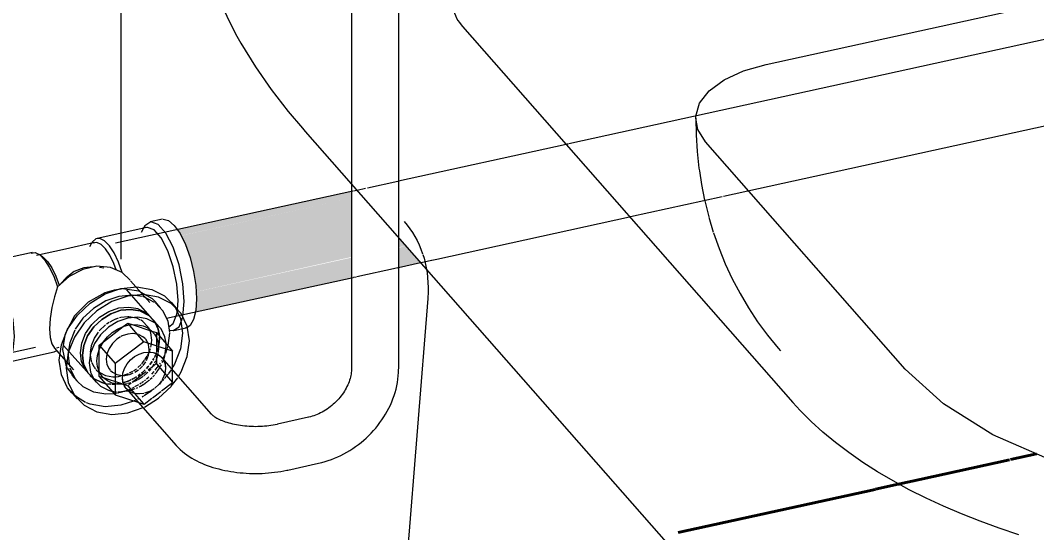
# Model space of a CAD drawing. Header units: metres. Extents: x -24.8 to 3.4, y -2.1 to 25.8.
# Drawn here: x -23.7437 to -23.4418, y 13.5616 to 13.7137 of the extents above; entities that cross this region are included whole.
import ezdxf

# ---------------------------------------------------------------- set-up
doc = ezdxf.new("R2010")
doc.units = ezdxf.units.M
doc.layers.add('1095_ARQ_BASE_dwg', color=7, linetype='Continuous', lineweight=5, true_color=0x767676)
doc.layers.add('A-FLOR', color=7, linetype='Continuous', lineweight=9, true_color=0x007f00)
for name, color, linetype, lineweight in [('A-ANNO-DIMS', 7, 'Continuous', 5), ('A-ANNO-DIMS-20', 7, 'Continuous', 5), ('KIRYA - PAREDE', 7, 'Continuous', 40), ('P-PIPE', 7, 'Continuous', 5), ('P-SANR-FIXT', 7, 'Continuous', 5)]:
    doc.layers.add(name, color=color, linetype=linetype, lineweight=lineweight)
doc.styles.add('Century Gothic_1', font='GOTHIC.TTF', dxfattribs={"height": 0.02})
doc.dimstyles.new('Setores_1_mm', dxfattribs={"dimscale": 0.3048, "dimtxt": 0.020883, "dimasz": 0.208333, "dimexe": 0.15748, "dimexo": 0.098425, "dimgap": 0.114829, "dimtad": 1, "dimrnd": 0.01, "dimzin": 0, "dimdsep": 46, "dimtxsty": 'Century Gothic_1', "dimblk1": 'OBLIQUE', "dimblk2": 'OBLIQUE', "dimsah": 1, "dimcen": 0.09, "dimazin": 0, "dimtfac": 1, "dimtdec": 4, "dimtix": 1, "dimtmove": 0, "dimatfit": 3, "dimfxl": 1, "dimtvp": 1, "dimtolj": 1, "dimtzin": 0, "dimarcsym": 2})

# ---------------------------------------------------------------- blocks, each defined once
blk = doc.blocks.new('1095_ARQ_BASE_dwg-3608001-BWC GUARITA')
at = {"layer": 'KIRYA - PAREDE', "color": 7, "true_color": 0xf4f4f4}
for p, q in [((-23.4418, 13.58501), (-23.44953, 13.58331)), ((-23.44987, 13.58324), (-23.47651, 13.5774)), ((-23.47654, 13.57739), (-23.48244, 13.57609))]:
    blk.add_line(p, q, dxfattribs=at)
at = {"layer": 'KIRYA - PAREDE', "color": 254, "true_color": 0xd4d4d4}
for p, q in [((-23.48293, 13.57599), (-23.48968, 13.57451)), ((-23.48976, 13.57449), (-23.54827, 13.56166))]:
    blk.add_line(p, q, dxfattribs=at)
at = {"layer": 'KIRYA - PAREDE', "color": 254, "true_color": 0xe9e9e9}
blk.add_line((-23.48254, 13.57607), (-23.48293, 13.57599), dxfattribs=at)
blk = doc.blocks.new('UT_Bacia com caixa acoplada - UT_Bacia com caixa acoplada-3248018-BWC GUARITA')
at = {"layer": 'P-SANR-FIXT', "color": 8, "true_color": 0x808080}
for p, q in [((-23.52214, 13.70067), (-23.43056, 13.72076)), ((-23.54307, 13.68467), (-23.54296, 13.67973)), ((-23.48081, 13.6102), (-23.54011, 13.67764)), ((-23.71443, 13.62749), (-23.71377, 13.62765)), ((-23.70797, 13.62743), (-23.70568, 13.62625)), ((-23.72187, 13.6227), (-23.7195, 13.62494)), ((-23.70552, 13.62613), (-23.70386, 13.62441)), ((-23.70032, 13.61704), (-23.70036, 13.61788)), ((-23.70071, 13.61416), (-23.70032, 13.61704)), ((-23.72485, 13.61166), (-23.72522, 13.61431)), ((-23.72373, 13.6093), (-23.72483, 13.61159)), ((-23.70107, 13.61303), (-23.70071, 13.61416)), ((-23.72316, 13.60857), (-23.72369, 13.60923)), ((-23.71654, 13.60365), (-23.71507, 13.60344)), ((-23.71473, 13.60342), (-23.7146, 13.60342)), ((-23.7145, 13.60342), (-23.71176, 13.6037))]:
    blk.add_line(p, q, dxfattribs=at)
at = {"layer": 'P-SANR-FIXT'}
for p, q in [((-23.61232, 13.71187), (-23.51424, 13.60033)), ((-23.65985, 13.68168), (-23.65902, 13.68073)), ((-23.65902, 13.68073), (-23.49607, 13.49541)), ((-23.62266, 13.63113), (-23.63695, 13.45298)), ((-23.70238, 13.62279), (-23.70439, 13.62507)), ((-23.72316, 13.60857), (-23.72115, 13.60628))]:
    blk.add_line(p, q, dxfattribs=at)
at = {"layer": 'P-SANR-FIXT', "color": 9, "true_color": 0xbfbfbf}
for p, q in [((-23.54039, 13.66018), (-23.5392, 13.65539)), ((-23.53918, 13.65533), (-23.53783, 13.65082)), ((-23.53778, 13.65067), (-23.53614, 13.64602)), ((-23.7036, 13.624), (-23.70273, 13.62207)), ((-23.70272, 13.62205), (-23.70237, 13.62016)), ((-23.70185, 13.61129), (-23.70172, 13.61155)), ((-23.70143, 13.61215), (-23.70123, 13.61261)), ((-23.70432, 13.60794), (-23.70386, 13.60843)), ((-23.70367, 13.60865), (-23.70316, 13.60928)), ((-23.7031, 13.60936), (-23.70226, 13.61059)), ((-23.70206, 13.61092), (-23.70189, 13.61122)), ((-23.72217, 13.60762), (-23.72289, 13.60827)), ((-23.72191, 13.60742), (-23.72217, 13.60762)), ((-23.70794, 13.60517), (-23.70714, 13.60564)), ((-23.70709, 13.60567), (-23.70658, 13.60601)), ((-23.70568, 13.6067), (-23.70527, 13.60704)), ((-23.70511, 13.60719), (-23.70453, 13.60773)), ((-23.71118, 13.60385), (-23.71073, 13.60398)), ((-23.71031, 13.60411), (-23.70951, 13.60441)), ((-23.7092, 13.60454), (-23.7088, 13.60472)), ((-23.70836, 13.60494), (-23.70806, 13.6051))]:
    blk.add_line(p, q, dxfattribs=at)
at = {"layer": 'P-SANR-FIXT', "color": 254, "true_color": 0xdfdfdf}
for p, q in [((-23.70386, 13.6244), (-23.7036, 13.624)), ((-23.7024, 13.61815), (-23.7026, 13.61695)), ((-23.70233, 13.61932), (-23.70238, 13.6183)), ((-23.70234, 13.61978), (-23.70233, 13.61933)), ((-23.70272, 13.61644), (-23.703, 13.61553)), ((-23.7026, 13.61694), (-23.70267, 13.61664)), ((-23.71804, 13.60584), (-23.71843, 13.60591)), ((-23.71674, 13.60571), (-23.71782, 13.6058)), ((-23.71546, 13.60574), (-23.71651, 13.6057)), ((-23.71503, 13.60578), (-23.71545, 13.60574)), ((-23.71377, 13.60599), (-23.7149, 13.6058))]:
    blk.add_line(p, q, dxfattribs=at)
at = {"layer": 'P-SANR-FIXT', "color": 7, "true_color": 0xefefef}
for p, q in [((-23.70328, 13.6148), (-23.7034, 13.61453)), ((-23.70455, 13.61244), (-23.70517, 13.61156)), ((-23.70399, 13.61336), (-23.70427, 13.61288)), ((-23.70363, 13.61402), (-23.70384, 13.61361)), ((-23.70348, 13.61436), (-23.70363, 13.61403)), ((-23.70805, 13.6087), (-23.70868, 13.60824)), ((-23.70739, 13.60923), (-23.70769, 13.60899)), ((-23.70656, 13.61), (-23.70739, 13.60923)), ((-23.71238, 13.60638), (-23.71311, 13.60615)), ((-23.71139, 13.60675), (-23.71218, 13.60645)), ((-23.71087, 13.60698), (-23.71124, 13.60682)), ((-23.71024, 13.60729), (-23.71059, 13.60712)), ((-23.70965, 13.60762), (-23.71001, 13.60742)), ((-23.70915, 13.60793), (-23.70944, 13.60775))]:
    blk.add_line(p, q, dxfattribs=at)
at = {"layer": 'P-SANR-FIXT'}
for points in [[(-23.69144, 13.77963, 0), (-23.69152, 13.77905, 0), (-23.6921, 13.77364, 0), (-23.69245, 13.76826, 0), (-23.69258, 13.76292, 0), (-23.69248, 13.75762, 0), (-23.69216, 13.75238, 0), (-23.69161, 13.74721, 0), (-23.69084, 13.7421, 0), (-23.68984, 13.73708, 0), (-23.68863, 13.73214, 0), (-23.6872, 13.7273, 0), (-23.68555, 13.72257, 0), (-23.68368, 13.71795, 0), (-23.6816, 13.71345, 0), (-23.67932, 13.70907, 0), (-23.67813, 13.70699, 0)], [(-23.61518, 13.72163, 0), (-23.61531, 13.72081, 0), (-23.61538, 13.71998, 0), (-23.61538, 13.71915, 0), (-23.61532, 13.71832, 0), (-23.61519, 13.7175, 0), (-23.615, 13.71669, 0), (-23.61475, 13.71591, 0), (-23.61445, 13.71515, 0), (-23.61409, 13.71442, 0), (-23.61369, 13.71373, 0), (-23.61325, 13.71306, 0), (-23.61277, 13.71242, 0), (-23.61232, 13.71187, 0)], [(-23.67813, 13.70699, 0), (-23.67378, 13.69998, 0), (-23.66911, 13.69322, 0), (-23.6641, 13.68671, 0), (-23.65985, 13.68168, 0)], [(-23.44708, 13.56104, 0), (-23.45292, 13.56298, 0), (-23.45861, 13.56504, 0), (-23.46413, 13.56722, 0), (-23.46948, 13.5695, 0), (-23.47466, 13.5719, 0), (-23.47964, 13.5744, 0), (-23.48444, 13.577, 0), (-23.48903, 13.57971, 0), (-23.49342, 13.58251, 0), (-23.49759, 13.58541, 0), (-23.50154, 13.58839, 0), (-23.50526, 13.59147, 0), (-23.50875, 13.59463, 0), (-23.51199, 13.59788, 0), (-23.51424, 13.60033, 0)], [(-23.62302, 13.63981, 0), (-23.62287, 13.63886, 0), (-23.62269, 13.6374, 0), (-23.62258, 13.63592, 0), (-23.62254, 13.63442, 0), (-23.62256, 13.6329, 0), (-23.62264, 13.63137, 0), (-23.62266, 13.63113, 0)], [(-23.70036, 13.61788, 0), (-23.70071, 13.61976, 0), (-23.70185, 13.62212, 0), (-23.70367, 13.62397, 0), (-23.70604, 13.62517, 0), (-23.7088, 13.62564, 0), (-23.71176, 13.62536, 0), (-23.71473, 13.62434, 0), (-23.71749, 13.62266, 0), (-23.71986, 13.62042, 0), (-23.72168, 13.61778, 0), (-23.72282, 13.61491, 0), (-23.72321, 13.61202, 0)], [(-23.72321, 13.61202, 0), (-23.72282, 13.60931, 0), (-23.72168, 13.60695, 0), (-23.71986, 13.6051, 0), (-23.71749, 13.6039, 0), (-23.71654, 13.60365, 0)]]:
    blk.add_polyline3d(points, dxfattribs=at)
at = {"layer": 'P-SANR-FIXT', "color": 8, "true_color": 0x808080}
for points in [[(-23.54307, 13.68468, 0), (-23.54304, 13.68528, 0), (-23.54189, 13.68916, 0), (-23.53905, 13.6928, 0), (-23.53465, 13.69604, 0), (-23.52891, 13.69871, 0), (-23.52214, 13.70067, 0)], [(-23.54011, 13.67764, 0), (-23.54244, 13.68138, 0), (-23.54307, 13.68468, 0)], [(-23.54296, 13.67973, 0), (-23.54264, 13.6748, 0), (-23.54211, 13.66989, 0), (-23.54198, 13.66903, 0)], [(-23.62966, 13.654, 0), (-23.62878, 13.65295, 0), (-23.62796, 13.65186, 0), (-23.62718, 13.65072, 0), (-23.62647, 13.64954, 0), (-23.62581, 13.64833, 0), (-23.62521, 13.64707, 0), (-23.62467, 13.64578, 0), (-23.62419, 13.64446, 0)], [(-23.62412, 13.64424, 0), (-23.62376, 13.6431, 0), (-23.6234, 13.64172, 0), (-23.6231, 13.6403, 0), (-23.62302, 13.63981, 0)], [(-23.7195, 13.62494, 0), (-23.71674, 13.62663, 0), (-23.7146, 13.62744, 0)], [(-23.71377, 13.62765, 0), (-23.71081, 13.62793, 0), (-23.70805, 13.62745, 0)], [(-23.72522, 13.61431, 0), (-23.72483, 13.6172, 0), (-23.72369, 13.62006, 0), (-23.72187, 13.6227, 0)], [(-23.32519, 13.57181, 0), (-23.34845, 13.57003, 0), (-23.37198, 13.57029, 0), (-23.39507, 13.57259, 0), (-23.417, 13.57686, 0), (-23.43711, 13.58296, 0), (-23.45479, 13.59072, 0), (-23.4695, 13.59989, 0), (-23.48081, 13.6102, 0)]]:
    blk.add_polyline3d(points, dxfattribs=at)
at = {"layer": 'P-SANR-FIXT', "color": 9, "true_color": 0xbfbfbf}
for points in [[(-23.54198, 13.66903, 0), (-23.54136, 13.66501, 0), (-23.54042, 13.66036, 0)], [(-23.53614, 13.64602, 0), (-23.53428, 13.64145, 0), (-23.5322, 13.63698, 0)], [(-23.5322, 13.63698, 0), (-23.5299, 13.63261, 0), (-23.52739, 13.62836, 0), (-23.52467, 13.62424, 0), (-23.52174, 13.62027, 0), (-23.51862, 13.61644, 0), (-23.51788, 13.6156, 0)], [(-23.71855, 13.60593, 0), (-23.7195, 13.60619, 0), (-23.72174, 13.6073, 0)], [(-23.70654, 13.60604, 0), (-23.70604, 13.60641, 0), (-23.70578, 13.60662, 0)]]:
    blk.add_polyline3d(points, dxfattribs=at)
at = {"layer": 'P-SANR-FIXT', "color": 7, "true_color": 0xefefef}
blk.add_polyline3d([(-23.70548, 13.61118, 0), (-23.70568, 13.61094, 0), (-23.70622, 13.61034, 0)], dxfattribs=at)
blk = doc.blocks.new('Celite_Flexivel_Metais - 300mm Aço Inox - 1_2_-3607260-BWC GUARITA')
at = {"layer": 'P-SANR-FIXT', "color": 8, "true_color": 0x808080}
for p, q in [((-23.64528, 13.74122), (-23.64528, 13.66779)), ((-23.63128, 13.64921), (-23.63128, 13.74122)), ((-23.70856, 13.62049), (-23.71011, 13.62076)), ((-23.70521, 13.62175), (-23.70544, 13.62224)), ((-23.70326, 13.62105), (-23.70326, 13.61976)), ((-23.71969, 13.61713), (-23.71895, 13.61833)), ((-23.70326, 13.6196), (-23.70326, 13.61542)), ((-23.72027, 13.61587), (-23.71969, 13.61713)), ((-23.71797, 13.61469), (-23.71817, 13.61313)), ((-23.70694, 13.61511), (-23.70551, 13.61527)), ((-23.7054, 13.61526), (-23.70536, 13.61594)), ((-23.7049, 13.61524), (-23.70414, 13.61512)), ((-23.70341, 13.61488), (-23.70282, 13.61459)), ((-23.70261, 13.61654), (-23.70273, 13.61511)), ((-23.70717, 13.61131), (-23.7064, 13.61239)), ((-23.70084, 13.61225), (-23.70069, 13.61177)), ((-23.71113, 13.60864), (-23.71011, 13.60904)), ((-23.70965, 13.60927), (-23.70856, 13.60998)), ((-23.70831, 13.61019), (-23.70736, 13.61109)), ((-23.70054, 13.61075), (-23.70053, 13.61045)), ((-23.69843, 13.60628), (-23.69843, 13.60991)), ((-23.71897, 13.60759), (-23.72027, 13.60802)), ((-23.71901, 13.60765), (-23.71927, 13.60793)), ((-23.7135, 13.6058), (-23.71895, 13.60758)), ((-23.71327, 13.60831), (-23.71268, 13.60833)), ((-23.70241, 13.60575), (-23.70374, 13.6045)), ((-23.70171, 13.60669), (-23.70241, 13.60575)), ((-23.70175, 13.60372), (-23.69843, 13.60626)), ((-23.70139, 13.60723), (-23.70162, 13.60683)), ((-23.69882, 13.60512), (-23.69692, 13.60765)), ((-23.72791, 13.6027), (-23.72835, 13.60314)), ((-23.71195, 13.60417), (-23.7122, 13.60442)), ((-23.71094, 13.60343), (-23.71191, 13.60413)), ((-23.70972, 13.60297), (-23.7107, 13.60331)), ((-23.70837, 13.60282), (-23.70952, 13.60293)), ((-23.70694, 13.60298), (-23.7086, 13.60283)), ((-23.70694, 13.60298), (-23.70822, 13.60282)), ((-23.70534, 13.60352), (-23.7068, 13.60301)), ((-23.70534, 13.60352), (-23.7068, 13.60301)), ((-23.70393, 13.60436), (-23.70528, 13.60355)), ((-23.70393, 13.60436), (-23.70528, 13.60355)), ((-23.70438, 13.60171), (-23.70193, 13.60358)), ((-23.71004, 13.60068), (-23.71377, 13.59949)), ((-23.7085, 13.60026), (-23.70694, 13.59975)), ((-23.70691, 13.59977), (-23.70459, 13.60155))]:
    blk.add_line(p, q, dxfattribs=at)
at = {"layer": 'P-SANR-FIXT'}
for p, q in [((-23.64528, 13.66779), (-23.64528, 13.6104)), ((-23.63128, 13.6104), (-23.63128, 13.64917)), ((-23.69675, 13.62774), (-23.69876, 13.63003)), ((-23.71309, 13.62281), (-23.71176, 13.62383)), ((-23.71176, 13.62383), (-23.71044, 13.6234)), ((-23.70694, 13.61834), (-23.71176, 13.62383)), ((-23.71895, 13.61833), (-23.71309, 13.62281)), ((-23.71044, 13.6234), (-23.70458, 13.62148)), ((-23.70458, 13.62148), (-23.70326, 13.62105)), ((-23.70326, 13.62105), (-23.69843, 13.61556)), ((-23.72027, 13.61732), (-23.71895, 13.61833)), ((-23.70694, 13.61834), (-23.71545, 13.61183)), ((-23.69843, 13.61556), (-23.70694, 13.61834)), ((-23.72027, 13.61587), (-23.72027, 13.61732)), ((-23.72027, 13.61732), (-23.71545, 13.61183)), ((-23.72027, 13.60947), (-23.72027, 13.61587)), ((-23.70528, 13.61527), (-23.7049, 13.61524)), ((-23.69843, 13.60991), (-23.69843, 13.61556)), ((-23.71545, 13.61183), (-23.71545, 13.60253)), ((-23.68685, 13.5968), (-23.70168, 13.61367)), ((-23.72027, 13.60802), (-23.72027, 13.60947)), ((-23.72027, 13.60802), (-23.71545, 13.60253)), ((-23.72879, 13.60361), (-23.72678, 13.60133)), ((-23.71545, 13.60253), (-23.7085, 13.60026)), ((-23.7122, 13.60442), (-23.69736, 13.58755)), ((-23.6581, 13.59589), (-23.66725, 13.59388)), ((-23.66425, 13.58021), (-23.6551, 13.58222))]:
    blk.add_line(p, q, dxfattribs=at)
at = {"layer": 'P-SANR-FIXT', "color": 9, "true_color": 0xbfbfbf}
for p, q in [((-23.71726, 13.62406), (-23.71809, 13.62352)), ((-23.71461, 13.62527), (-23.71529, 13.62503)), ((-23.71141, 13.62571), (-23.71164, 13.62571)), ((-23.7092, 13.62533), (-23.71141, 13.62571)), ((-23.70793, 13.62477), (-23.70908, 13.62529)), ((-23.7073, 13.62437), (-23.70778, 13.62468)), ((-23.70585, 13.62289), (-23.7073, 13.62437)), ((-23.72054, 13.62118), (-23.72169, 13.61943)), ((-23.71835, 13.62332), (-23.72025, 13.62153)), ((-23.70567, 13.62263), (-23.70585, 13.62289)), ((-23.70544, 13.62224), (-23.70562, 13.62255)), ((-23.70493, 13.62101), (-23.70521, 13.62175)), ((-23.70462, 13.61883), (-23.70493, 13.621)), ((-23.70477, 13.61721), (-23.70462, 13.61883)), ((-23.70326, 13.61976), (-23.70326, 13.6196)), ((-23.72293, 13.61481), (-23.72292, 13.61444)), ((-23.70585, 13.61423), (-23.70539, 13.61519)), ((-23.70326, 13.61542), (-23.70326, 13.6151)), ((-23.70326, 13.61476), (-23.70326, 13.61424)), ((-23.70277, 13.61487), (-23.70283, 13.6146)), ((-23.72246, 13.61217), (-23.72179, 13.61087)), ((-23.70873, 13.6107), (-23.70777, 13.61159)), ((-23.70665, 13.61294), (-23.70596, 13.61402)), ((-23.70399, 13.61166), (-23.70453, 13.61081)), ((-23.70347, 13.61269), (-23.70384, 13.61194)), ((-23.70329, 13.61172), (-23.70369, 13.61142)), ((-23.70326, 13.6132), (-23.70337, 13.61291)), ((-23.70326, 13.61402), (-23.70326, 13.6132)), ((-23.70304, 13.61381), (-23.70326, 13.6132)), ((-23.70326, 13.6132), (-23.70326, 13.61274)), ((-23.70326, 13.6127), (-23.70326, 13.61175)), ((-23.70287, 13.61442), (-23.703, 13.61394)), ((-23.70069, 13.61177), (-23.70054, 13.61075)), ((-23.7217, 13.61075), (-23.72153, 13.61051)), ((-23.72148, 13.61045), (-23.72129, 13.61022)), ((-23.71687, 13.60975), (-23.7163, 13.60925)), ((-23.71327, 13.60828), (-23.71276, 13.60843)), ((-23.71272, 13.60845), (-23.71152, 13.60892)), ((-23.71126, 13.60904), (-23.71025, 13.6096)), ((-23.71007, 13.60971), (-23.7092, 13.61032)), ((-23.70739, 13.60859), (-23.70864, 13.60763)), ((-23.70629, 13.60943), (-23.70735, 13.60861)), ((-23.70582, 13.60925), (-23.70699, 13.60819)), ((-23.70497, 13.61044), (-23.70574, 13.60985)), ((-23.70489, 13.61032), (-23.70549, 13.6096)), ((-23.70458, 13.61073), (-23.70484, 13.61054)), ((-23.70458, 13.61073), (-23.70477, 13.61047)), ((-23.70381, 13.61133), (-23.70452, 13.61079)), ((-23.69835, 13.61086), (-23.6987, 13.6103)), ((-23.71262, 13.60552), (-23.71288, 13.6056)), ((-23.71189, 13.60584), (-23.71274, 13.60571)), ((-23.71187, 13.60527), (-23.71255, 13.60549)), ((-23.71153, 13.60542), (-23.71176, 13.60524)), ((-23.71086, 13.60611), (-23.71174, 13.60588)), ((-23.71076, 13.60601), (-23.71145, 13.60548)), ((-23.70877, 13.60753), (-23.71043, 13.60626)), ((-23.70898, 13.60689), (-23.71043, 13.60625)), ((-23.70847, 13.60717), (-23.70876, 13.60701)), ((-23.70719, 13.60803), (-23.70835, 13.60725)), ((-23.71176, 13.60524), (-23.70977, 13.60297)), ((-23.7086, 13.60283), (-23.70922, 13.60288)), ((-23.7092, 13.60104), (-23.71004, 13.60068))]:
    blk.add_line(p, q, dxfattribs=at)
at = {"layer": 'P-SANR-FIXT', "color": 254, "true_color": 0xdfdfdf}
for p, q in [((-23.70529, 13.61542), (-23.70517, 13.61575)), ((-23.70516, 13.61578), (-23.70498, 13.61633)), ((-23.70488, 13.6167), (-23.7048, 13.61709)), ((-23.70326, 13.61175), (-23.69843, 13.60626)), ((-23.72109, 13.61001), (-23.72042, 13.6094)), ((-23.6997, 13.60882), (-23.70004, 13.60838)), ((-23.6989, 13.60998), (-23.69966, 13.60888)), ((-23.71518, 13.60795), (-23.71461, 13.60801)), ((-23.71451, 13.60802), (-23.71377, 13.60816)), ((-23.70239, 13.60575), (-23.70373, 13.60453)), ((-23.70204, 13.6061), (-23.70237, 13.60577)), ((-23.70167, 13.60647), (-23.702, 13.60613)), ((-23.70108, 13.60712), (-23.70147, 13.60669)), ((-23.70055, 13.60774), (-23.70083, 13.60741)), ((-23.70016, 13.60822), (-23.7005, 13.6078)), ((-23.70977, 13.60297), (-23.70694, 13.59975)), ((-23.70532, 13.6033), (-23.70688, 13.60228)), ((-23.70462, 13.60382), (-23.70523, 13.60337)), ((-23.70393, 13.60437), (-23.70418, 13.60416)), ((-23.70842, 13.60143), (-23.70881, 13.60123)), ((-23.70709, 13.60216), (-23.70751, 13.60191))]:
    blk.add_line(p, q, dxfattribs=at)
at = {"layer": 'P-SANR-FIXT'}
for points in [[(-23.73209, 13.6128, 0), (-23.73146, 13.61743, 0), (-23.72963, 13.62201, 0), (-23.72672, 13.62623, 0), (-23.72293, 13.62982, 0), (-23.71851, 13.63252, 0), (-23.71377, 13.63415, 0), (-23.70904, 13.6346, 0), (-23.70462, 13.63383, 0), (-23.70083, 13.63191, 0), (-23.69792, 13.62896, 0)], [(-23.69345, 13.61855, 0), (-23.69408, 13.6229, 0), (-23.69591, 13.62668, 0), (-23.69882, 13.62963, 0), (-23.70261, 13.63155, 0), (-23.70703, 13.63231, 0), (-23.71176, 13.63186, 0), (-23.7165, 13.63023, 0), (-23.72092, 13.62753, 0), (-23.72471, 13.62395, 0), (-23.72762, 13.61972, 0), (-23.72945, 13.61514, 0), (-23.73008, 13.61052, 0)], [(-23.71895, 13.61833, 0), (-23.71775, 13.61978, 0), (-23.71634, 13.62103, 0), (-23.71477, 13.62206, 0), (-23.71309, 13.62281, 0)], [(-23.71044, 13.6234, 0), (-23.70876, 13.62338, 0), (-23.70719, 13.62304, 0), (-23.70578, 13.6224, 0), (-23.70458, 13.62148, 0)], [(-23.69669, 13.608, 0), (-23.69591, 13.60935, 0), (-23.69408, 13.61393, 0), (-23.69345, 13.61855, 0)], [(-23.72092, 13.61253, 0), (-23.72076, 13.61419, 0), (-23.72027, 13.61587, 0)], [(-23.71335, 13.60764, 0), (-23.71319, 13.60903, 0), (-23.71271, 13.61041, 0), (-23.71195, 13.61173, 0), (-23.71094, 13.61291, 0), (-23.70972, 13.6139, 0), (-23.70837, 13.61465, 0), (-23.70694, 13.61511, 0)], [(-23.71335, 13.60764, 0), (-23.71319, 13.60903, 0), (-23.71271, 13.61041, 0), (-23.71195, 13.61173, 0), (-23.71094, 13.61291, 0), (-23.70972, 13.6139, 0), (-23.70837, 13.61465, 0), (-23.70694, 13.61511, 0)], [(-23.70694, 13.61511, 0), (-23.70551, 13.61527, 0), (-23.70416, 13.61512, 0), (-23.70294, 13.61466, 0), (-23.70193, 13.61393, 0), (-23.70168, 13.61367, 0)], [(-23.70414, 13.61512, 0), (-23.70374, 13.615, 0), (-23.70341, 13.61488, 0)], [(-23.70263, 13.61448, 0), (-23.70241, 13.61433, 0), (-23.70168, 13.61367, 0)], [(-23.72835, 13.60314, 0), (-23.72963, 13.60468, 0), (-23.73146, 13.60846, 0), (-23.73209, 13.6128, 0)], [(-23.72027, 13.60947, 0), (-23.72076, 13.61093, 0), (-23.72092, 13.61253, 0)], [(-23.73008, 13.61052, 0), (-23.72945, 13.60617, 0), (-23.72762, 13.60239, 0), (-23.72471, 13.59944, 0), (-23.72092, 13.59752, 0), (-23.7165, 13.59676, 0), (-23.71176, 13.59721, 0), (-23.70719, 13.59876, 0)], [(-23.64528, 13.6104, 0), (-23.64529, 13.61, 0), (-23.64532, 13.60958, 0), (-23.64536, 13.60916, 0), (-23.64542, 13.60872, 0), (-23.64551, 13.60828, 0), (-23.64561, 13.60783, 0), (-23.64573, 13.60737, 0), (-23.64587, 13.60691, 0), (-23.64603, 13.60644, 0), (-23.64621, 13.60597, 0), (-23.64641, 13.6055, 0), (-23.64664, 13.60503, 0), (-23.64688, 13.60456, 0), (-23.64714, 13.60409, 0), (-23.64742, 13.60362, 0), (-23.64772, 13.60316, 0), (-23.64804, 13.6027, 0), (-23.64837, 13.60225, 0), (-23.64873, 13.6018, 0), (-23.6491, 13.60137, 0), (-23.64948, 13.60095, 0), (-23.64988, 13.60053, 0), (-23.6503, 13.60013, 0), (-23.65072, 13.59974, 0), (-23.65116, 13.59937, 0), (-23.65161, 13.59901, 0), (-23.65207, 13.59866, 0), (-23.65254, 13.59833, 0), (-23.65302, 13.59802, 0), (-23.6535, 13.59772, 0), (-23.65399, 13.59745, 0), (-23.65449, 13.59719, 0), (-23.65499, 13.59695, 0), (-23.65548, 13.59673, 0), (-23.65598, 13.59653, 0), (-23.65648, 13.59635, 0), (-23.65698, 13.59619, 0), (-23.65747, 13.59604, 0), (-23.65796, 13.59592, 0), (-23.6581, 13.59589, 0)], [(-23.6551, 13.58222, 0), (-23.65412, 13.58245, 0), (-23.65315, 13.58272, 0), (-23.65219, 13.58302, 0), (-23.65124, 13.58336, 0), (-23.6503, 13.58372, 0), (-23.64937, 13.58412, 0), (-23.64845, 13.58456, 0), (-23.64754, 13.58502, 0), (-23.64665, 13.58551, 0), (-23.64578, 13.58604, 0), (-23.64492, 13.58659, 0), (-23.64408, 13.58717, 0), (-23.64326, 13.58777, 0), (-23.64245, 13.5884, 0), (-23.64167, 13.58906, 0), (-23.64091, 13.58974, 0), (-23.64017, 13.59045, 0), (-23.63945, 13.59117, 0), (-23.63876, 13.59192, 0), (-23.63809, 13.5927, 0), (-23.63745, 13.59349, 0), (-23.63684, 13.5943, 0), (-23.63625, 13.59513, 0), (-23.63569, 13.59598, 0), (-23.63516, 13.59684, 0), (-23.63466, 13.59772, 0), (-23.63419, 13.59861, 0), (-23.63375, 13.59952, 0), (-23.63335, 13.60044, 0), (-23.63298, 13.60138, 0), (-23.63264, 13.60232, 0), (-23.63234, 13.60328, 0), (-23.63207, 13.60424, 0), (-23.63185, 13.60521, 0), (-23.63166, 13.60619, 0), (-23.6315, 13.60717, 0), (-23.63139, 13.60815, 0), (-23.63132, 13.60914, 0), (-23.63129, 13.61013, 0), (-23.63128, 13.6104, 0)], [(-23.7122, 13.60443, 0), (-23.71249, 13.6048, 0), (-23.71313, 13.60612, 0), (-23.71335, 13.60764, 0)], [(-23.7122, 13.60442, 0), (-23.71271, 13.60515, 0), (-23.71319, 13.60633, 0), (-23.71335, 13.60764, 0)], [(-23.68685, 13.5968, 0), (-23.68676, 13.5967, 0), (-23.68664, 13.59659, 0), (-23.68649, 13.59646, 0), (-23.68631, 13.59631, 0), (-23.68609, 13.59615, 0), (-23.68585, 13.59598, 0), (-23.68557, 13.59581, 0), (-23.68525, 13.59563, 0), (-23.68491, 13.59545, 0), (-23.68454, 13.59526, 0), (-23.68414, 13.59508, 0), (-23.68372, 13.5949, 0), (-23.68326, 13.59473, 0), (-23.68279, 13.59456, 0), (-23.68229, 13.5944, 0), (-23.68177, 13.59424, 0), (-23.68123, 13.5941, 0), (-23.68067, 13.59396, 0), (-23.68009, 13.59383, 0), (-23.6795, 13.59372, 0), (-23.6789, 13.59361, 0), (-23.67828, 13.59352, 0), (-23.67765, 13.59343, 0), (-23.67701, 13.59336, 0), (-23.67637, 13.59331, 0), (-23.67572, 13.59326, 0), (-23.67506, 13.59323, 0), (-23.6744, 13.59321, 0), (-23.67374, 13.5932, 0), (-23.67308, 13.59321, 0), (-23.67243, 13.59323, 0), (-23.67177, 13.59327, 0), (-23.67112, 13.59331, 0), (-23.67048, 13.59337, 0), (-23.66984, 13.59344, 0), (-23.66921, 13.59353, 0), (-23.6686, 13.59362, 0), (-23.668, 13.59373, 0), (-23.66741, 13.59385, 0), (-23.66725, 13.59388, 0)], [(-23.69736, 13.58755, 0), (-23.69678, 13.58692, 0), (-23.69617, 13.58633, 0), (-23.69553, 13.58576, 0), (-23.69487, 13.58523, 0), (-23.69419, 13.58473, 0), (-23.69349, 13.58425, 0), (-23.69277, 13.5838, 0), (-23.69204, 13.58338, 0), (-23.69128, 13.58298, 0), (-23.69052, 13.5826, 0), (-23.68973, 13.58225, 0), (-23.68893, 13.58191, 0), (-23.68812, 13.5816, 0), (-23.68729, 13.5813, 0), (-23.68645, 13.58103, 0), (-23.68559, 13.58078, 0), (-23.68473, 13.58054, 0), (-23.68385, 13.58033, 0), (-23.68296, 13.58013, 0), (-23.68206, 13.57995, 0), (-23.68116, 13.57979, 0), (-23.68025, 13.57965, 0), (-23.67933, 13.57953, 0), (-23.6784, 13.57943, 0), (-23.67747, 13.57935, 0), (-23.67654, 13.57928, 0), (-23.6756, 13.57924, 0), (-23.67466, 13.57921, 0), (-23.67372, 13.5792, 0), (-23.67278, 13.57921, 0), (-23.67184, 13.57924, 0), (-23.67091, 13.57929, 0), (-23.66997, 13.57936, 0), (-23.66905, 13.57945, 0), (-23.66812, 13.57955, 0), (-23.6672, 13.57967, 0), (-23.66629, 13.57982, 0), (-23.66539, 13.57998, 0), (-23.66449, 13.58016, 0), (-23.66425, 13.58021, 0)]]:
    blk.add_polyline3d(points, dxfattribs=at)
at = {"layer": 'P-SANR-FIXT', "color": 8, "true_color": 0x808080}
for points in [[(-23.69792, 13.62896, 0), (-23.69609, 13.62518, 0), (-23.69546, 13.62084, 0)], [(-23.71024, 13.62076, 0), (-23.71176, 13.6206, 0), (-23.71342, 13.62003, 0), (-23.71374, 13.61987, 0)], [(-23.71309, 13.62281, 0), (-23.71176, 13.6232, 0), (-23.71044, 13.6234, 0)], [(-23.70458, 13.62148, 0), (-23.70384, 13.6206, 0), (-23.70326, 13.6196, 0)], [(-23.69546, 13.62084, 0), (-23.69609, 13.61621, 0), (-23.69792, 13.61163, 0), (-23.69835, 13.61086, 0)], [(-23.71388, 13.61979, 0), (-23.71497, 13.61908, 0), (-23.7163, 13.61783, 0), (-23.71732, 13.61635, 0), (-23.71796, 13.61475, 0)], [(-23.70651, 13.61915, 0), (-23.70723, 13.61982, 0), (-23.70834, 13.62041, 0)], [(-23.70536, 13.61594, 0), (-23.70557, 13.61746, 0), (-23.70621, 13.61878, 0), (-23.70641, 13.61904, 0)], [(-23.70326, 13.6196, 0), (-23.70277, 13.61814, 0), (-23.70261, 13.61654, 0)], [(-23.70621, 13.61272, 0), (-23.70557, 13.61432, 0), (-23.7054, 13.6152, 0)], [(-23.71817, 13.61313, 0), (-23.71796, 13.61161, 0), (-23.71732, 13.61028, 0), (-23.71702, 13.60991, 0)], [(-23.70168, 13.61367, 0), (-23.70139, 13.6133, 0), (-23.70075, 13.61197, 0), (-23.70053, 13.61045, 0)], [(-23.70158, 13.61355, 0), (-23.70117, 13.61295, 0), (-23.70093, 13.61247, 0)], [(-23.71927, 13.60793, 0), (-23.71969, 13.60846, 0), (-23.72027, 13.60947, 0)], [(-23.7163, 13.60925, 0), (-23.71497, 13.60858, 0), (-23.71342, 13.60831, 0)], [(-23.71262, 13.60834, 0), (-23.71176, 13.60847, 0), (-23.71129, 13.60859, 0)], [(-23.70053, 13.61045, 0), (-23.70075, 13.60883, 0), (-23.70139, 13.60723, 0), (-23.70162, 13.60683, 0)], [(-23.70053, 13.61045, 0), (-23.70075, 13.60883, 0), (-23.70139, 13.60723, 0)], [(-23.71324, 13.60566, 0), (-23.71477, 13.60569, 0), (-23.71634, 13.60603, 0), (-23.71775, 13.60667, 0), (-23.71895, 13.60758, 0)], [(-23.70171, 13.60669, 0), (-23.70241, 13.60575, 0), (-23.70374, 13.6045, 0)], [(-23.7109, 13.60341, 0), (-23.71147, 13.60376, 0), (-23.71204, 13.60426, 0)], [(-23.70922, 13.60288, 0), (-23.71014, 13.60309, 0), (-23.71076, 13.60334, 0)], [(-23.70682, 13.59893, 0), (-23.70261, 13.60154, 0), (-23.69887, 13.60506, 0)], [(-23.72427, 13.60032, 0), (-23.72672, 13.60173, 0), (-23.72749, 13.60234, 0)], [(-23.71377, 13.59949, 0), (-23.71851, 13.59904, 0), (-23.72293, 13.59981, 0), (-23.72396, 13.60019, 0)]]:
    blk.add_polyline3d(points, dxfattribs=at)
at = {"layer": 'P-SANR-FIXT', "color": 9, "true_color": 0xbfbfbf}
for points in [[(-23.71539, 13.62499, 0), (-23.71614, 13.62467, 0), (-23.7171, 13.62416, 0)], [(-23.71176, 13.62571, 0), (-23.71377, 13.62548, 0), (-23.71425, 13.62537, 0)], [(-23.72175, 13.61933, 0), (-23.72262, 13.61712, 0), (-23.72292, 13.61524, 0)], [(-23.72292, 13.6144, 0), (-23.72262, 13.61264, 0), (-23.72249, 13.61225, 0)], [(-23.70761, 13.61176, 0), (-23.7073, 13.61211, 0), (-23.70675, 13.6128, 0)], [(-23.72006, 13.60914, 0), (-23.71835, 13.60831, 0), (-23.71614, 13.60793, 0), (-23.71546, 13.60794, 0)]]:
    blk.add_polyline3d(points, dxfattribs=at)
blk = doc.blocks.new('Te_Reducao - Agua Fria_Soldavel - MEP - Tigre - Standard-2488-BWC GUARITA')
at = {"layer": 'P-PIPE'}
for p, q in [((-23.70148, 13.65468), (-23.70514, 13.65388)), ((-23.70612, 13.65223), (-23.72087, 13.649)), ((-23.70698, 13.65227), (-23.7078, 13.65075)), ((-23.72165, 13.64774), (-23.73025, 13.64585)), ((-23.74009, 13.64478), (-23.75483, 13.64155)), ((-23.73025, 13.64585), (-23.73886, 13.64396)), ((-23.72249, 13.64761), (-23.72316, 13.64646)), ((-23.75642, 13.64263), (-23.76008, 13.64183)), ((-23.7562, 13.64267), (-23.75408, 13.64194)), ((-23.75269, 13.64091), (-23.75408, 13.64194)), ((-23.73695, 13.64343), (-23.73804, 13.6442)), ((-23.72202, 13.64055), (-23.72478, 13.64028)), ((-23.71885, 13.6402), (-23.72014, 13.64039)), ((-23.71105, 13.63658), (-23.71341, 13.63885)), ((-23.70521, 13.62995), (-23.71093, 13.63645)), ((-23.70199, 13.6284), (-23.7036, 13.63023)), ((-23.69697, 13.62785), (-23.69682, 13.63058)), ((-23.69537, 13.62578), (-23.69497, 13.63022)), ((-23.74836, 13.61205), (-23.73362, 13.61528)), ((-23.73284, 13.61565), (-23.73376, 13.61526)), ((-23.7336, 13.6165), (-23.72789, 13.61)), ((-23.73284, 13.61654), (-23.73217, 13.61668)), ((-23.74751, 13.61201), (-23.74669, 13.61352)), ((-23.75301, 13.6096), (-23.74935, 13.6104)), ((-23.72838, 13.60844), (-23.72677, 13.60661))]:
    blk.add_line(p, q, dxfattribs=at)
at = {"layer": 'P-PIPE', "color": 8, "true_color": 0x808080}
for p, q in [((-23.71359, 13.63397), (-23.71578, 13.63367)), ((-23.70341, 13.63002), (-23.7036, 13.63023)), ((-23.70862, 13.62813), (-23.70629, 13.62694)), ((-23.70615, 13.62684), (-23.70447, 13.62509)), ((-23.69974, 13.61717), (-23.69927, 13.62082)), ((-23.69807, 13.62164), (-23.69441, 13.62245)), ((-23.69402, 13.62258), (-23.69463, 13.62241)), ((-23.73047, 13.62024), (-23.73109, 13.61602)), ((-23.72945, 13.61513), (-23.72949, 13.61419)), ((-23.72545, 13.61234), (-23.72582, 13.615)), ((-23.72949, 13.61419), (-23.72906, 13.61092)), ((-23.72429, 13.60992), (-23.72543, 13.61228)), ((-23.72978, 13.61047), (-23.72756, 13.60761)), ((-23.72734, 13.60732), (-23.72684, 13.60669))]:
    blk.add_line(p, q, dxfattribs=at)
at = {"layer": 'P-PIPE', "color": 254, "true_color": 0xdfdfdf}
for p, q in [((-23.70119, 13.61342), (-23.70062, 13.61463)), ((-23.71339, 13.60346), (-23.71292, 13.6036)), ((-23.71282, 13.60363), (-23.71184, 13.60397))]:
    blk.add_line(p, q, dxfattribs=at)
at = {"layer": 'P-PIPE', "color": 9, "true_color": 0xbfbfbf}
for p, q in [((-23.70048, 13.61495), (-23.69981, 13.6169)), ((-23.71509, 13.60307), (-23.71478, 13.60313))]:
    blk.add_line(p, q, dxfattribs=at)
at = {"layer": 'P-PIPE', "color": 7, "true_color": 0xf7f7f7}
for p, q in [((-23.70224, 13.61167), (-23.70203, 13.61198)), ((-23.70168, 13.61254), (-23.7015, 13.61286)), ((-23.70361, 13.60985), (-23.70297, 13.61064)), ((-23.70293, 13.61068), (-23.7027, 13.611)), ((-23.70266, 13.61106), (-23.70241, 13.61141))]:
    blk.add_line(p, q, dxfattribs=at)
at = {"layer": 'P-PIPE', "color": 7, "true_color": 0xefefef}
for p, q in [((-23.70463, 13.60873), (-23.70392, 13.60949)), ((-23.70961, 13.60499), (-23.70844, 13.60566)), ((-23.70816, 13.60584), (-23.70778, 13.6061)), ((-23.70755, 13.60625), (-23.7071, 13.60657)), ((-23.70681, 13.6068), (-23.70649, 13.60704)), ((-23.70619, 13.60729), (-23.70582, 13.6076)), ((-23.70581, 13.60761), (-23.70547, 13.60791)), ((-23.71144, 13.60413), (-23.71108, 13.60428)), ((-23.71101, 13.60431), (-23.71074, 13.60443)), ((-23.71047, 13.60456), (-23.70986, 13.60486))]:
    blk.add_line(p, q, dxfattribs=at)
at = {"layer": 'P-PIPE'}
for points in [[(-23.69497, 13.63022, 0), (-23.69537, 13.63556, 0), (-23.69653, 13.64117, 0), (-23.69829, 13.64637, 0), (-23.70046, 13.65053, 0), (-23.70276, 13.65315, 0), (-23.70493, 13.65391, 0), (-23.70669, 13.65273, 0), (-23.70698, 13.65226, 0)], [(-23.70126, 13.65472, 0), (-23.69966, 13.65432, 0), (-23.69794, 13.65286, 0), (-23.69623, 13.65042, 0), (-23.69463, 13.64717, 0), (-23.69325, 13.64334, 0), (-23.6922, 13.63918, 0), (-23.69154, 13.63498, 0), (-23.69131, 13.63102, 0)], [(-23.69682, 13.63058, 0), (-23.69718, 13.63546, 0), (-23.69824, 13.6406, 0), (-23.69985, 13.64535, 0), (-23.70183, 13.64916, 0), (-23.70394, 13.65156, 0), (-23.70592, 13.65226, 0), (-23.70612, 13.65223, 0)], [(-23.71341, 13.63885, 0), (-23.71454, 13.64198, 0), (-23.71583, 13.64469, 0), (-23.71722, 13.64684, 0), (-23.71864, 13.64829, 0), (-23.72, 13.64899, 0), (-23.72123, 13.64887, 0), (-23.72227, 13.64797, 0), (-23.72249, 13.64761, 0)], [(-23.71517, 13.63968, 0), (-23.71592, 13.64159, 0), (-23.71712, 13.64401, 0), (-23.7184, 13.64591, 0), (-23.71969, 13.64718, 0), (-23.72093, 13.64775, 0), (-23.72205, 13.6476, 0)], [(-23.74046, 13.64466, 0), (-23.73923, 13.64477, 0), (-23.73787, 13.64408, 0), (-23.73645, 13.64262, 0), (-23.73506, 13.64048, 0), (-23.73376, 13.63776, 0), (-23.73264, 13.63463, 0)], [(-23.74991, 13.61817, 0), (-23.75014, 13.62213, 0), (-23.7508, 13.62633, 0), (-23.75185, 13.63049, 0), (-23.75323, 13.63432, 0), (-23.75483, 13.63757, 0), (-23.75654, 13.64001, 0), (-23.75826, 13.64147, 0), (-23.75986, 13.64187, 0), (-23.76123, 13.64116, 0), (-23.76229, 13.63939, 0), (-23.76288, 13.63717, 0)], [(-23.75403, 13.6419, 0), (-23.75173, 13.63928, 0), (-23.74956, 13.63512, 0), (-23.7478, 13.62993, 0), (-23.74665, 13.62432, 0), (-23.74625, 13.61897, 0)], [(-23.73691, 13.6434, 0), (-23.73561, 13.64213, 0), (-23.73433, 13.64024, 0), (-23.73313, 13.63781, 0), (-23.73211, 13.6351, 0)], [(-23.75265, 13.64088, 0), (-23.75055, 13.63848, 0), (-23.74856, 13.63468, 0), (-23.74695, 13.62992, 0), (-23.74589, 13.62478, 0), (-23.74553, 13.61989, 0)], [(-23.71341, 13.63885, 0), (-23.71687, 13.6404, 0), (-23.7209, 13.64073, 0), (-23.72514, 13.6398, 0), (-23.72918, 13.6377, 0), (-23.73264, 13.63463, 0)], [(-23.72478, 13.64028, 0), (-23.7277, 13.63916, 0), (-23.73009, 13.63733, 0), (-23.73163, 13.6356, 0)], [(-23.75906, 13.63795, 0), (-23.75784, 13.63765, 0), (-23.75654, 13.63654, 0), (-23.75524, 13.63469, 0), (-23.75403, 13.63223, 0), (-23.75299, 13.62933, 0), (-23.75219, 13.62618, 0), (-23.75169, 13.62299, 0), (-23.75152, 13.62, 0)], [(-23.73264, 13.63463, 0), (-23.73356, 13.63165, 0), (-23.73431, 13.62847, 0), (-23.73482, 13.62525, 0), (-23.735, 13.6222, 0)], [(-23.71578, 13.63367, 0), (-23.71861, 13.63284, 0), (-23.72354, 13.63006, 0), (-23.72756, 13.62598, 0), (-23.73018, 13.62111, 0), (-23.73047, 13.62024, 0)], [(-23.69131, 13.63102, 0), (-23.69154, 13.62758, 0), (-23.6922, 13.62488, 0), (-23.69325, 13.62312, 0), (-23.69402, 13.62258, 0)], [(-23.735, 13.6222, 0), (-23.73482, 13.61962, 0), (-23.73431, 13.6177, 0), (-23.73356, 13.61645, 0)], [(-23.75747, 13.61261, 0), (-23.75654, 13.61142, 0), (-23.75483, 13.60995, 0), (-23.75323, 13.60956, 0), (-23.75185, 13.61027, 0), (-23.7508, 13.61203, 0), (-23.75014, 13.61473, 0), (-23.74991, 13.61817, 0)], [(-23.75152, 13.62, 0), (-23.75169, 13.61739, 0), (-23.75219, 13.61535, 0), (-23.75299, 13.61401, 0), (-23.75403, 13.61348, 0)], [(-23.74625, 13.61897, 0), (-23.74665, 13.61454, 0), (-23.7478, 13.61155, 0), (-23.74956, 13.61036, 0)], [(-23.74553, 13.61974, 0), (-23.74589, 13.61583, 0), (-23.74695, 13.6131, 0)]]:
    blk.add_polyline3d(points, dxfattribs=at)
at = {"layer": 'P-PIPE', "color": 8, "true_color": 0x808080}
for points in [[(-23.7036, 13.63023, 0), (-23.70441, 13.63106, 0), (-23.70843, 13.63337, 0), (-23.71336, 13.63399, 0)], [(-23.70737, 13.63171, 0), (-23.71047, 13.63217, 0), (-23.71438, 13.6318, 0), (-23.71829, 13.63046, 0), (-23.72193, 13.62823, 0), (-23.72506, 13.62527, 0), (-23.72733, 13.62202, 0)], [(-23.70377, 13.63001, 0), (-23.70682, 13.63154, 0), (-23.70714, 13.63164, 0)], [(-23.69927, 13.62103, 0), (-23.69979, 13.62441, 0), (-23.70129, 13.62752, 0), (-23.70353, 13.62983, 0)], [(-23.7201, 13.62563, 0), (-23.71734, 13.62732, 0), (-23.71438, 13.62834, 0), (-23.71142, 13.62862, 0), (-23.70866, 13.62814, 0)], [(-23.69954, 13.62276, 0), (-23.69824, 13.62378, 0), (-23.69718, 13.62652, 0), (-23.69698, 13.62773, 0)], [(-23.72582, 13.615, 0), (-23.72543, 13.61788, 0), (-23.72429, 13.62075, 0), (-23.72247, 13.62339, 0), (-23.72013, 13.6256, 0)], [(-23.69941, 13.62177, 0), (-23.69829, 13.62161, 0), (-23.69653, 13.62279, 0), (-23.6954, 13.62564, 0)], [(-23.72745, 13.6218, 0), (-23.72746, 13.62178, 0), (-23.72897, 13.61801, 0), (-23.72945, 13.61517, 0)], [(-23.73109, 13.61602, 0), (-23.73018, 13.61134, 0), (-23.72984, 13.61059, 0)], [(-23.72896, 13.61056, 0), (-23.72746, 13.60749, 0), (-23.72745, 13.60747, 0)], [(-23.72677, 13.60661, 0), (-23.72506, 13.60506, 0), (-23.72193, 13.60347, 0)], [(-23.72187, 13.60345, 0), (-23.71829, 13.60284, 0), (-23.71593, 13.60295, 0)]]:
    blk.add_polyline3d(points, dxfattribs=at)
at = {"layer": 'P-PIPE', "color": 9, "true_color": 0xbfbfbf}
blk.add_polyline3d([(-23.7146, 13.60316, 0), (-23.71438, 13.60321, 0), (-23.71339, 13.60346, 0)], dxfattribs=at)
blk = doc.blocks.new('DIMBLOCK2-BWC GUARITA')
at = {"layer": 'A-ANNO-DIMS-20'}
for p, q in [((-23.71377, 14.13768), (-23.71377, 14.17927)), ((-23.80534, 14.1176), (-23.80534, 14.15919)), ((-23.80534, 14.1176), (-23.71377, 14.13768)), ((-23.71377, 14.13768), (-23.71377, 13.64281)), ((-23.80534, 14.1176), (-23.80534, 13.8693))]:
    blk.add_line(p, q, dxfattribs=at)
at = {"layer": 'A-ANNO-DIMS-20', "lineweight": 25}
for p, q in [((-23.71377, 14.13768), (-23.6847, 14.17157)), ((-23.80534, 14.1176), (-23.77627, 14.15149)), ((-23.71377, 14.13768), (-23.74285, 14.1038)), ((-23.80534, 14.1176), (-23.83441, 14.08372))]:
    blk.add_line(p, q, dxfattribs=at)
at = {"layer": 'A-ANNO-DIMS-20', "color": 0, "insert": (-23.80811, 14.17356), "char_height": 0.02, "width": 0.1058091, "attachment_point": 1, "rotation": 12.3694, "line_spacing_factor": 0.984502, "style": 'Century Gothic_1'}
blk.add_mtext('0,10 m', dxfattribs=at)
blk = doc.blocks.new('_Oblique')
at = {"color": 0, "linetype": 'ByBlock', "lineweight": -2}
blk.add_line((-0.5, -0.5), (0.5, 0.5), dxfattribs=at)
blk = doc.blocks.new('DIMBLOCK3-BWC GUARITA')
at = {"layer": 'A-ANNO-DIMS-20'}
for p, q in [((-22.76248, 14.34631), (-22.76248, 14.38789)), ((-23.71377, 14.13768), (-22.76248, 14.34631)), ((-22.76248, 14.34631), (-22.76248, 14.3334)), ((-23.71377, 14.13768), (-23.71377, 14.17927)), ((-23.71377, 14.13768), (-23.71377, 13.64281))]:
    blk.add_line(p, q, dxfattribs=at)
at = {"layer": 'A-ANNO-DIMS-20', "lineweight": 25}
for p, q in [((-22.76248, 14.34631), (-22.73341, 14.38019)), ((-22.76248, 14.34631), (-22.79155, 14.31243)), ((-23.71377, 14.13768), (-23.6847, 14.17157)), ((-23.71377, 14.13768), (-23.74285, 14.1038))]:
    blk.add_line(p, q, dxfattribs=at)
at = {"layer": 'A-ANNO-DIMS-20', "color": 0, "insert": (-23.28668, 14.28792), "char_height": 0.02, "width": 0.1058091, "attachment_point": 1, "rotation": 12.3694, "line_spacing_factor": 0.984502, "style": 'Century Gothic_1'}
blk.add_mtext('1,04 m', dxfattribs=at)

msp = doc.modelspace()

# ---------------------------------------------------------------- hatches: boundary and pattern name
at = {"layer": 'P-PIPE', "true_color": 0x00ffff}
h = msp.add_hatch(color=4, dxfattribs=at)
h.paths.add_polyline_path([(-23.69594, 13.64983), (-23.64524, 13.66095), (-23.64524, 13.66291), (-23.69702, 13.65154), (-23.69623, 13.65042)])
h.paths.add_polyline_path([(-23.24744, 13.74819), (-22.80527, 13.84518), (-22.80697, 13.84638), (-22.80787, 13.84655), (-23.24889, 13.74983), (-23.24795, 13.74877)])
h = msp.add_hatch(color=4, dxfattribs=at)
h.paths.add_polyline_path([(-23.69143, 13.63317), (-23.64524, 13.64351), (-23.64524, 13.66095), (-23.69592, 13.6498), (-23.69397, 13.64535), (-23.6927, 13.64117), (-23.69198, 13.63781), (-23.69144, 13.63323)])
h.paths.add_polyline_path([(-23.63133, 13.64636), (-23.62919, 13.64682), (-23.63133, 13.64926), (-23.63133, 13.64661)])
h.paths.add_polyline_path([(-23.23443, 13.7334), (-22.80022, 13.82862), (-22.80061, 13.83297), (-22.80129, 13.83634), (-22.80216, 13.83924), (-22.80353, 13.84247), (-22.80449, 13.84409), (-22.80525, 13.84517), (-23.24744, 13.74819), (-23.23558, 13.7347)])
h = msp.add_hatch(color=4, dxfattribs=at)
h.paths.add_polyline_path([(-23.69164, 13.62716), (-23.64524, 13.63733), (-23.64524, 13.6433), (-23.69143, 13.63313), (-23.6914, 13.62962), (-23.69156, 13.62748)])
h.paths.add_polyline_path([(-23.63133, 13.64039), (-23.62487, 13.64192), (-23.62919, 13.64682), (-23.63133, 13.64614), (-23.63133, 13.64067)])
h.paths.add_polyline_path([(-23.23003, 13.72839), (-22.80216, 13.8224), (-22.80154, 13.8229), (-22.80074, 13.82463), (-22.80034, 13.82679), (-22.8004, 13.82858), (-23.23443, 13.7334), (-23.23014, 13.72852)])

# ---------------------------------------------------------------- linework, layer by layer
at = {"layer": 'A-FLOR', "color": 254, "true_color": 0xdfefdf}
for p, q in [((-23.4418, 13.58501), (-23.44953, 13.58331)), ((-23.44987, 13.58324), (-23.47651, 13.5774)), ((-23.47654, 13.57739), (-23.48244, 13.57609))]:
    msp.add_line(p, q, dxfattribs=at)
at = {"layer": 'A-FLOR', "color": 83, "true_color": 0x80bf80}
for p, q in [((-23.48254, 13.57607), (-23.48968, 13.57451)), ((-23.48976, 13.57449), (-23.54827, 13.56166))]:
    msp.add_line(p, q, dxfattribs=at)
at = {"layer": 'P-PIPE', "color": 9, "true_color": 0xbfbfbf}
for p, q in [((-23.43056, 13.71), (-23.58078, 13.67706)), ((-23.53482, 13.66154), (-23.31642, 13.70944)), ((-23.58096, 13.67702), (-23.58133, 13.67694)), ((-23.63151, 13.66593), (-23.64058, 13.66394)), ((-23.64113, 13.66382), (-23.64365, 13.66327)), ((-23.56246, 13.65548), (-23.53516, 13.66147)), ((-23.62464, 13.64184), (-23.62156, 13.64252)), ((-23.62147, 13.64254), (-23.62, 13.64286)), ((-23.70273, 13.62207), (-23.7036, 13.624)), ((-23.70237, 13.62016), (-23.70272, 13.62205)), ((-23.72289, 13.60827), (-23.72217, 13.60762)), ((-23.72217, 13.60762), (-23.72191, 13.60742))]:
    msp.add_line(p, q, dxfattribs=at)
at = {"layer": 'P-PIPE', "color": 8, "true_color": 0x808080}
for p, q in [((-23.58155, 13.67689), (-23.63133, 13.66597)), ((-23.64375, 13.66325), (-23.64469, 13.66304)), ((-23.61993, 13.64288), (-23.56268, 13.65543)), ((-23.64375, 13.63765), (-23.63197, 13.64024)), ((-23.63176, 13.64028), (-23.63143, 13.64035)), ((-23.64469, 13.63745), (-23.64396, 13.63761)), ((-23.71377, 13.62765), (-23.71444, 13.62748)), ((-23.70568, 13.62625), (-23.70797, 13.62743)), ((-23.70386, 13.62441), (-23.70552, 13.62613)), ((-23.72522, 13.61431), (-23.72485, 13.61166)), ((-23.72483, 13.61159), (-23.72373, 13.6093)), ((-23.72369, 13.60923), (-23.72316, 13.60857))]:
    msp.add_line(p, q, dxfattribs=at)
at = {"layer": 'P-PIPE'}
for p, q in [((-23.6449, 13.66299), (-23.71536, 13.64754)), ((-23.63133, 13.64038), (-23.62478, 13.64181)), ((-23.7002, 13.62527), (-23.6448, 13.63742)), ((-23.70439, 13.62507), (-23.71203, 13.63376)), ((-23.78026, 13.60771), (-23.73912, 13.61674)), ((-23.7308, 13.61725), (-23.72316, 13.60857))]:
    msp.add_line(p, q, dxfattribs=at)
at = {"layer": 'P-PIPE', "color": 254, "true_color": 0xdfdfdf}
for p, q in [((-23.7036, 13.624), (-23.70386, 13.6244)), ((-23.7026, 13.61695), (-23.7024, 13.61815)), ((-23.70238, 13.6183), (-23.70233, 13.61932)), ((-23.70233, 13.61933), (-23.70234, 13.61978)), ((-23.703, 13.61553), (-23.70272, 13.61644)), ((-23.70267, 13.61664), (-23.7026, 13.61694)), ((-23.71843, 13.60591), (-23.71804, 13.60584)), ((-23.71782, 13.6058), (-23.71674, 13.60571)), ((-23.71651, 13.6057), (-23.71547, 13.60574)), ((-23.71546, 13.60574), (-23.71505, 13.60578)), ((-23.71492, 13.6058), (-23.71377, 13.60599))]:
    msp.add_line(p, q, dxfattribs=at)
at = {"layer": 'P-PIPE', "color": 7, "true_color": 0xefefef}
for p, q in [((-23.7034, 13.61453), (-23.70328, 13.6148)), ((-23.70517, 13.61156), (-23.70455, 13.61244)), ((-23.70427, 13.61288), (-23.70399, 13.61336)), ((-23.70384, 13.61361), (-23.70363, 13.61402)), ((-23.70363, 13.61403), (-23.70348, 13.61436)), ((-23.70868, 13.60824), (-23.70805, 13.6087)), ((-23.70769, 13.60899), (-23.70739, 13.60923)), ((-23.70739, 13.60923), (-23.70656, 13.61)), ((-23.7131, 13.60616), (-23.71236, 13.60638)), ((-23.71217, 13.60645), (-23.71139, 13.60675)), ((-23.71124, 13.60682), (-23.71087, 13.60698)), ((-23.71059, 13.60712), (-23.71024, 13.60729)), ((-23.71001, 13.60742), (-23.70965, 13.60762)), ((-23.70944, 13.60775), (-23.70915, 13.60793))]:
    msp.add_line(p, q, dxfattribs=at)
at = {"layer": 'P-PIPE', "color": 8, "true_color": 0x808080}
for points in [[(-23.71462, 13.62743, 0), (-23.71674, 13.62663, 0), (-23.7195, 13.62494, 0), (-23.72187, 13.6227, 0), (-23.72369, 13.62006, 0), (-23.72483, 13.6172, 0), (-23.72522, 13.61431, 0)], [(-23.70805, 13.62745, 0), (-23.71081, 13.62793, 0), (-23.71377, 13.62765, 0)]]:
    msp.add_polyline3d(points, dxfattribs=at)
at = {"layer": 'P-PIPE', "color": 7, "true_color": 0xefefef}
msp.add_polyline3d([(-23.70622, 13.61034, 0), (-23.70568, 13.61094, 0), (-23.70548, 13.61118, 0)], dxfattribs=at)
at = {"layer": 'P-PIPE', "color": 9, "true_color": 0xbfbfbf}
msp.add_polyline3d([(-23.72174, 13.6073, 0), (-23.7195, 13.60619, 0), (-23.71855, 13.60593, 0)], dxfattribs=at)

# ---------------------------------------------------------------- block references
at = {"layer": '1095_ARQ_BASE_dwg', "color": 253, "true_color": 0xaaaaaa}
msp.add_blockref('1095_ARQ_BASE_dwg-3608001-BWC GUARITA', (0, 0), dxfattribs=at)
at = {"layer": 'P-PIPE'}
msp.add_blockref('Te_Reducao - Agua Fria_Soldavel - MEP - Tigre - Standard-2488-BWC GUARITA', (0, 0), dxfattribs=at)
at = {"layer": 'P-SANR-FIXT'}
msp.add_blockref('UT_Bacia com caixa acoplada - UT_Bacia com caixa acoplada-3248018-BWC GUARITA', (0, 0), dxfattribs=at)
at = {"layer": 'P-SANR-FIXT', "color": 9, "true_color": 0xbfbfbf}
msp.add_blockref('Celite_Flexivel_Metais - 300mm Aço Inox - 1_2_-3607260-BWC GUARITA', (0, 0), dxfattribs=at)

# ---------------------------------------------------------------- dimensions: what is measured, and where the dimension line sits
at = {"layer": 'A-ANNO-DIMS'}
for base, p1, p2, override, picture, middle in [((-22.77062, 14.34452), (-23.71377, 13.61682), (-22.76248, 14.30741), {"dimpost": '<>', "dimfxl": 1.175529}, 'DIMBLOCK3-BWC GUARITA', (-23.30644, 14.2736)), ((-23.82276, 14.11378), (-23.80534, 13.84331), (-23.71377, 13.61682), {"dimpost": '<>', "dimfxl": 0.244296}, 'DIMBLOCK2-BWC GUARITA', (-23.85249, 14.15385))]:
    dim = msp.add_linear_dim(base=base, p1=p1, p2=p2, angle=12.3694, dimstyle='Setores_1_mm', override=override, dxfattribs=at)
    dim.commit()
    dim.dimension.update_dxf_attribs({"geometry": picture, "text_midpoint": middle})

doc.saveas('drawing.dxf')
